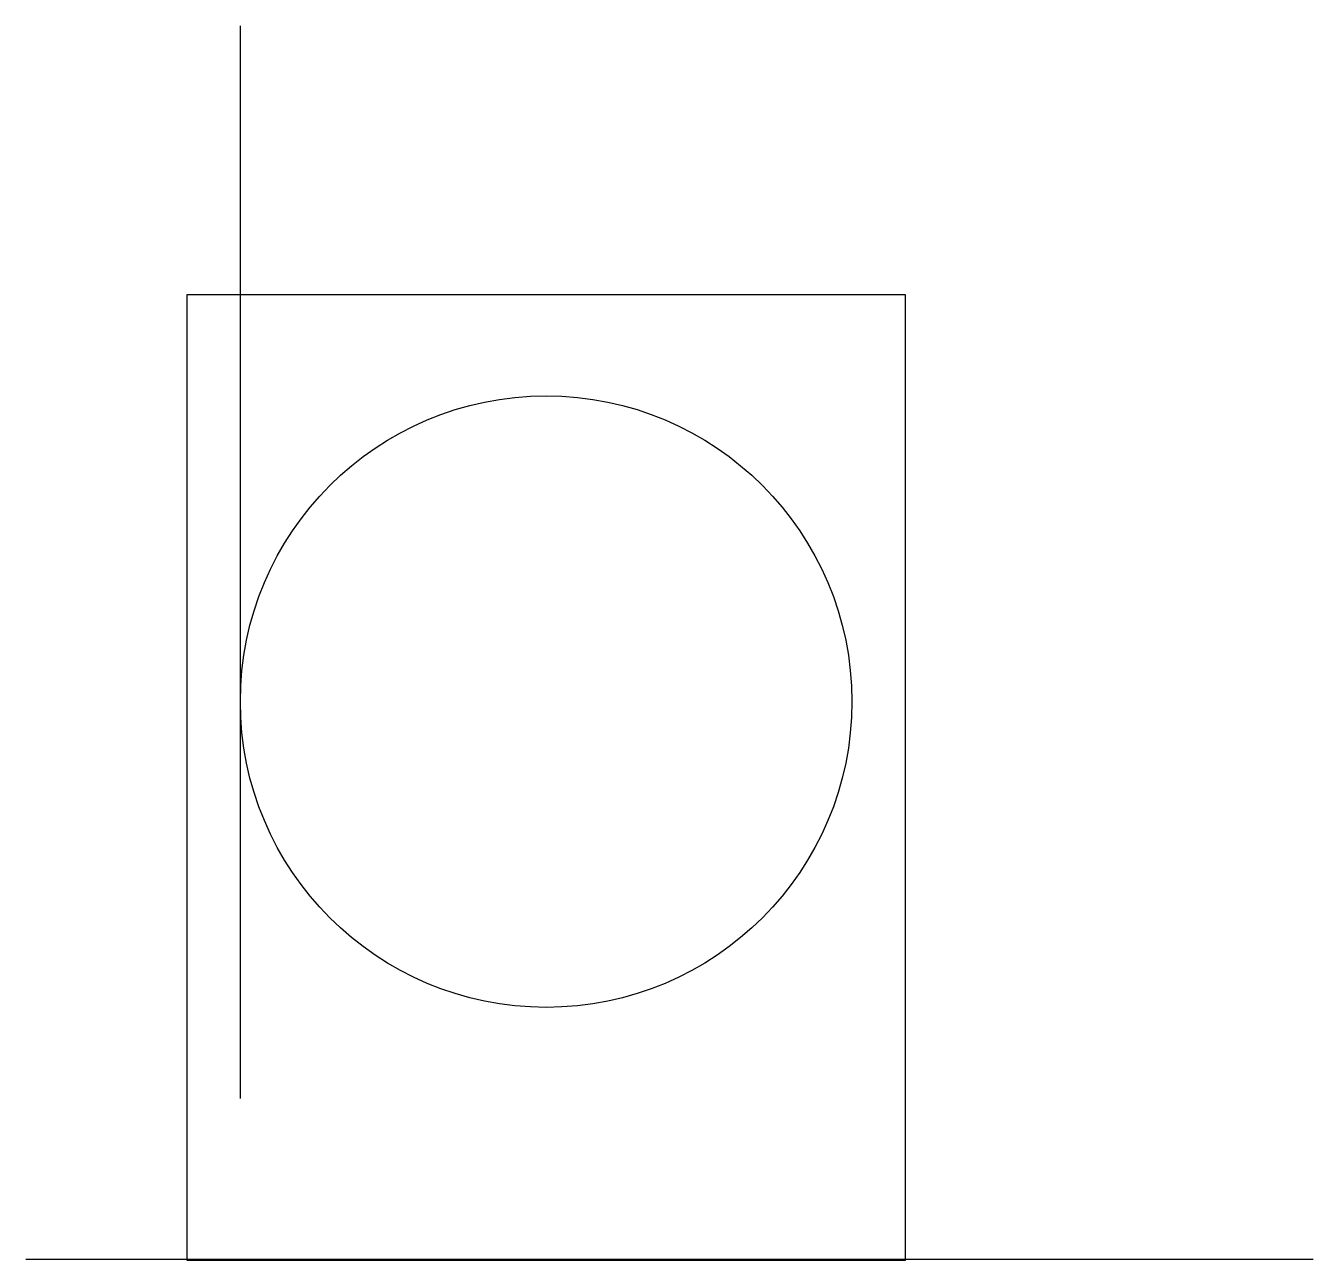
# Model space of a CAD drawing. Header units: millimetres. Extents: x -12 to 0, y 0 to 11.5.
import ezdxf

# ---------------------------------------------------------------- set-up
doc = ezdxf.new("R2010")
doc.units = ezdxf.units.MM
doc.layers.get('0').update_dxf_attribs({"linetype": 'CONTINUOUS'})

msp = doc.modelspace()

# ---------------------------------------------------------------- linework, layer by layer
for p, q in [((-10, 1.5), (-10, 11.5)), ((-10.5, 8.993), (-10.5, -0.007)), ((-3.8, 8.993), (-10.5, 8.993)), ((-3.8, -0.007), (-3.8, 8.993)), ((0, 0), (-12, 0)), ((-10.5, -0.007), (-3.8, -0.007))]:
    msp.add_line(p, q)
msp.add_circle((-7.15, 5.2), 2.85)

doc.saveas('drawing.dxf')
